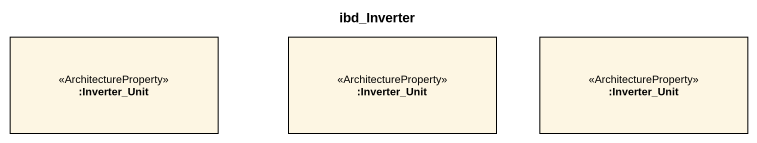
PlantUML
@startuml
title ibd_Inverter
rectangle ":Inverter_Unit" as Inverter_Unit <<ArchitectureProperty>>
rectangle ":Inverter_Unit" as Inverter_Unit_2 <<ArchitectureProperty>>
rectangle ":Inverter_Unit" as Inverter_Unit_3 <<ArchitectureProperty>>
@enduml
